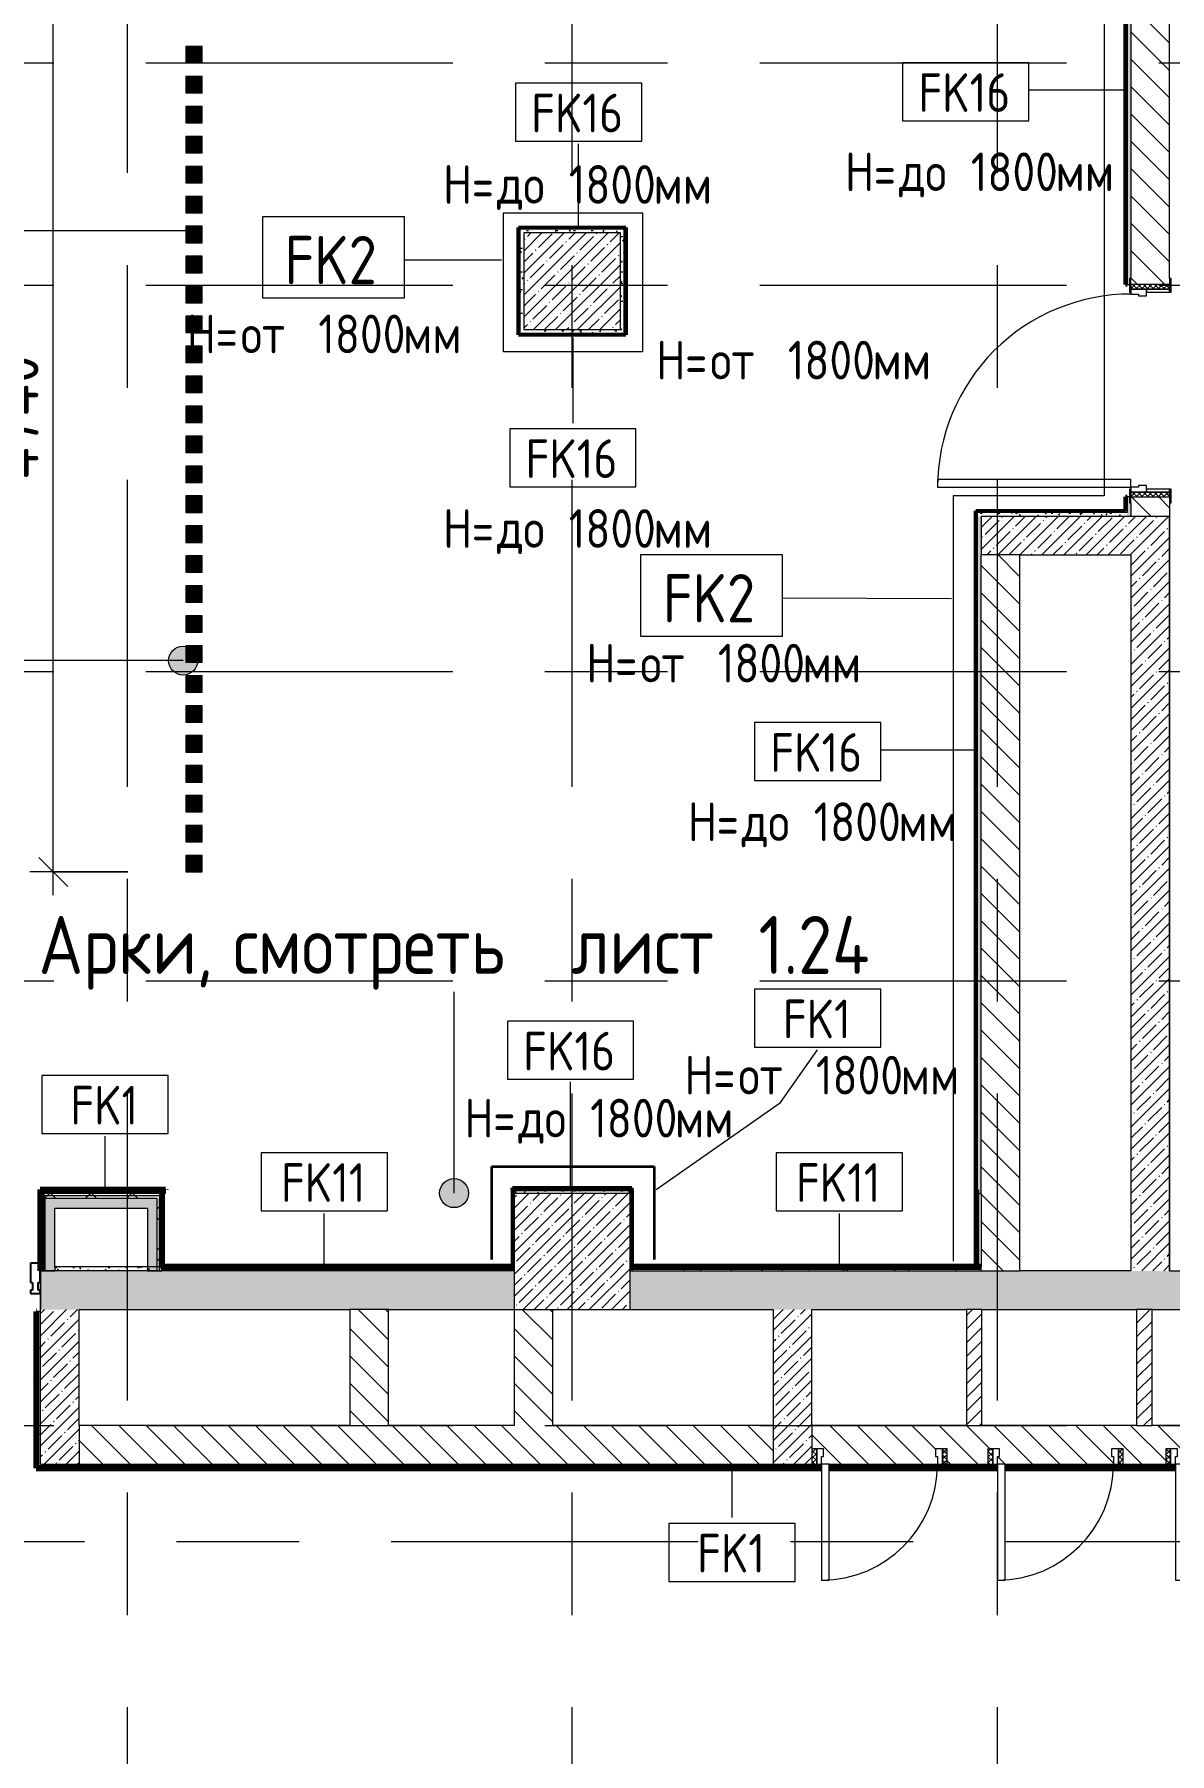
# Model space of a CAD drawing. Header units: millimetres. Extents: x 35144 to 233944, y -8553 to 29000.
# Drawn here: x 51679 to 57550, y 9402 to 18297 of the extents above; entities that cross this region are included whole.
import ezdxf

# ---------------------------------------------------------------- set-up
doc = ezdxf.new("R2010")
doc.units = ezdxf.units.MM
doc.linetypes.add('Осевая', pattern=[3175, 635, -476.25, 1587.5, -476.25])
for name, color, linetype, lineweight in [('A-ANNO-DIMS', 7, 'Continuous', 9), ('A-ANNO-DIMS-100', 7, 'Continuous', 9), ('A-DETL-1', 7, 'Continuous', 35), ('A-DETL-2', 7, 'Continuous', 13), ('A-DOOR', 7, 'Continuous', 9), ('A-DOOR-1', 7, 'Continuous', 13), ('A-DOOR-FRAM', 7, 'Continuous', 13), ('A-DOOR-FRAM-1', 7, 'Continuous', 9), ('A-GLAZ-CWMG', 7, 'Continuous', 9), ('A-GLAZ-CWMG-1', 7, 'Continuous', 25), ('A-WALL', 7, 'Continuous', 9), ('A-WALL-IDEN', 7, 'Continuous', 9), ('G-ANNO-TEXT', 7, 'Continuous', 9), ('I-WALL', 7, 'Continuous', 9), ('S-COLS', 7, 'Continuous', 9), ('Оси-2', 7, 'Осевая', 9)]:
    doc.layers.add(name, color=color, linetype=linetype, lineweight=lineweight)
for name, color, linetype, lineweight, true_color in [('A-WALL-3', 7, 'Continuous', 9, 0xff80c0), ('A-WALL-9', 7, 'Continuous', 9, 0xfcbc52), ('G-ANNO-TEXT-1', 7, 'Continuous', 9, 0x3c3c3c), ('I-WALL-17', 1, 'Continuous', 53, 0xff0000), ('I-WALL-22', 7, 'Continuous', 80, 0xfcbc52), ('I-WALL-23', 7, 'Continuous', 50, 0xfcbc52), ('I-WALL-3', 1, 'Continuous', 9, 0xff0000), ('I-WALL-6', 7, 'Continuous', 9, 0xc0c0c0), ('I-WALL-8', 7, 'Continuous', 80, 0xff80c0)]:
    doc.layers.add(name, color=color, linetype=linetype, lineweight=lineweight, true_color=true_color)
doc.styles.add('GOST Common', font='GOST_Common.ttf', dxfattribs={"width": 0.9, "height": 200})
doc.styles.add('GOST Common_1', font='GOST_Common.ttf', dxfattribs={"width": 0.9, "height": 250})
doc.styles.add('GOST Common_2', font='GOST_Common.ttf', dxfattribs={"width": 0.9, "height": 300})
doc.styles.add('ISOCPEUR', font='isocpeur.ttf', dxfattribs={"width": 0.9, "height": 250})
doc.dimstyles.new('ISO-2_5_0_9К_БОЛЬШОЙ', dxfattribs={"dimscale": 304.8, "dimtxt": 248.995294, "dimasz": 0.492126, "dimexe": 0.393701, "dimexo": 0.984252, "dimgap": 0, "dimtad": 1, "dimdec": 0, "dimrnd": 10, "dimzin": 0, "dimdsep": 46, "dimtxsty": 'ISOCPEUR', "dimblk1": 'OBLIQUE', "dimblk2": 'OBLIQUE', "dimsah": 1, "dimcen": 0.09, "dimdle": 0.393701, "dimazin": 0, "dimtfac": 1, "dimtdec": 4, "dimtix": 1, "dimtmove": 0, "dimatfit": 3, "dimfxl": 1, "dimtvp": 1, "dimtolj": 1, "dimtzin": 0, "dimarcsym": 2})
pattern_1 = [(45, (0, 0), (-57.02463, 57.02463), []), (45, (57.025, 0), (-57.02463, 57.02463), [100.806, -20.161, 3.353, -16.808])]
pattern_2 = [(135, (0, 0), (-70.71068, -70.71068), [])]
pattern_3 = [(45, (0, 0), (-35.35534, 35.35534), [])]
pattern_4 = [(0, (0, 0), (121.92, 30.48), [10.058, -81.382, 10.058, -81.382, -487.68]), (0, (0, 0), (121.92, 30.48), [-182.88, 10.058, -172.822, 10.058, -81.382, -213.36]), (0, (0, 0), (121.92, 30.48), [-457.2, 10.058, -50.902, 10.058, -142.342]), (120, (45.72, 15.24), (-87.356454, 90.345817), [10.058, -81.382, 10.058, -81.382, -487.68]), (120, (45.72, 15.24), (-87.356454, 90.345817), [-182.88, 10.058, -172.822, 10.058, -81.382, -213.36]), (120, (45.72, 15.24), (-87.356454, 90.345817), [-457.2, 10.058, -50.902, 10.058, -142.342]), (240, (60.96, 76.2), (-34.563546, -120.825817), [10.058, -81.382, 10.058, -81.382, -487.68]), (240, (60.96, 76.2), (-34.563546, -120.825817), [-182.88, 10.058, -172.822, 10.058, -81.382, -213.36]), (240, (60.96, 76.2), (-34.563546, -120.825817), [-457.2, 10.058, -50.902, 10.058, -142.342])]
pattern_5 = [(45, (0, 0), (-106.066, 106.066), []), (135, (0, 0), (-106.066, -106.066), [])]

# ---------------------------------------------------------------- blocks, each defined once
blk = doc.blocks.new('BSC_Колонна _Прямоугольная - 600х600-23205375-План отделки стен 1 этажа в осях 17-23')
at = {"layer": 'S-COLS'}
h = blk.add_hatch(dxfattribs=at)
h.set_pattern_fill('FP_29', color=256, style=0, pattern_type=2)
h.set_pattern_definition([(45, (-54460, -12000), (-57.02463, 57.02463), []), (45, (-54402.975, -12000), (-57.02463, 57.02463), [100.806, -20.161, 3.353, -16.808])])
h.paths.add_polyline_path([(-300, -300), (300, -300), (300, 300), (-300, 300)])
for p, q in [((300, 300), (-300, 300)), ((-300, 300), (-300, -300)), ((300, -300), (300, 300)), ((-300, -300), (300, -300))]:
    blk.add_line(p, q, dxfattribs=at)
blk = doc.blocks.new('110_Дверь_СКБ_1Ст_Внутренняя1 - Д-12 1100x2100h_дверь в горячий цех-32113407-План отделки стен 1 этажа в осях 17-23')
at = {"layer": 'A-DOOR'}
h = blk.add_hatch(dxfattribs=at)
h.set_pattern_fill('FP_44', color=256, style=0, pattern_type=2)
h.set_pattern_definition([(135, (1751.41, 164.685), (-14.14214, -14.14214), []), (225, (1751.41, 164.685), (14.14214, -14.14214), [])])
h.paths.add_polyline_path([(537.5, -100), (562.5, -100), (562.5, 100), (537.5, 100)])
at = {"layer": 'A-DOOR-FRAM-1'}
h = blk.add_hatch(dxfattribs=at)
h.set_pattern_fill('FP_45', color=256, style=0, pattern_type=2)
h.set_pattern_definition([(45, (-371.384, 164.685), (-14.1421, 14.1421), []), (135, (-371.384, 164.685), (-14.1421, -14.1421), [])])
h.paths.add_polyline_path([(-537.5, -100), (-512.5, -100), (-512.5, 100), (-537.5, 100)])
at = {"layer": 'A-DOOR'}
blk.add_arc((-487.5, 100), 1000, 360, 90, dxfattribs=at)
at = {"layer": 'A-DOOR-1'}
for p, q in [((-487.5, 1100), (-487.5, 100)), ((-447.5, 1100), (-487.5, 1100)), ((-447.5, 100), (-447.5, 1100)), ((-487.5, 100), (-447.5, 100))]:
    blk.add_line(p, q, dxfattribs=at)
at = {"layer": 'A-DOOR-FRAM'}
for p, q in [((-497.5, 108), (-567.5, 108)), ((-567.5, 108), (-567.5, 100)), ((-567.5, 100), (-497.5, 100)), ((-512.5, 100), (-537.5, 100)), ((-537.5, 100), (-537.5, -100)), ((-487.5, 100), (-512.5, 100)), ((-512.5, 100), (-512.5, 20)), ((-512.5, -100), (-512.5, 100)), ((-497.5, 100), (-512.5, 100)), ((-512.5, 100), (-512.5, 99)), ((-512.5, 99), (-497.5, 99)), ((-497.5, 100), (-497.5, 108)), ((-497.5, 99), (-497.5, 100)), ((-487.5, 60), (-487.5, 100)), ((512.5, 100), (512.5, 60)), ((537.5, 100), (512.5, 100)), ((592.5, 108), (522.5, 108)), ((522.5, 108), (522.5, 100)), ((537.5, 100), (522.5, 100)), ((522.5, 100), (522.5, 99)), ((522.5, 100), (592.5, 100)), ((522.5, 99), (537.5, 99)), ((537.5, 20), (537.5, 100)), ((562.5, 100), (537.5, 100)), ((537.5, 100), (537.5, -100)), ((537.5, 99), (537.5, 100)), ((562.5, -100), (562.5, 100)), ((592.5, 100), (592.5, 108)), ((-512.5, 20), (-477.5, 20)), ((-497.5, 20), (-512.5, 20)), ((-512.5, 20), (-512.5, -100)), ((-497.5, -100), (-497.5, 20)), ((-477.5, 60), (-487.5, 60)), ((-477.5, 20), (-477.5, 60)), ((512.5, 60), (502.5, 60)), ((502.5, 60), (502.5, 20)), ((502.5, 20), (537.5, 20)), ((537.5, 20), (522.5, 20)), ((522.5, 20), (522.5, -100)), ((537.5, -100), (537.5, 20)), ((-497.5, -100), (-567.5, -100)), ((-567.5, -100), (-567.5, -108)), ((-567.5, -108), (-497.5, -108)), ((-537.5, -100), (-512.5, -100)), ((-512.5, -100), (-497.5, -100)), ((-497.5, -108), (-497.5, -100)), ((522.5, -100), (537.5, -100)), ((592.5, -100), (522.5, -100)), ((522.5, -100), (522.5, -108)), ((522.5, -108), (592.5, -108)), ((537.5, -100), (562.5, -100)), ((592.5, -108), (592.5, -100))]:
    blk.add_line(p, q, dxfattribs=at)
blk = doc.blocks.new('BSC_Колонна _Прямоугольная - 500х500-V34-План отделки стен 1 этажа в осях 17-23')
at = {"layer": 'S-COLS'}
h = blk.add_hatch(dxfattribs=at)
h.set_pattern_fill('FP_57', color=256, style=0, pattern_type=2)
h.set_pattern_definition([(45, (-54460, -17020), (-57.02463, 57.02463), []), (45, (-54402.975, -17020), (-57.02463, 57.02463), [100.806, -20.161, 3.353, -16.808])])
h.paths.add_polyline_path([(-250, -250), (250, -250), (250, 250), (-250, 250)])
for p, q in [((250, 250), (-250, 250)), ((-250, 250), (-250, -250)), ((250, -250), (250, 250)), ((-250, -250), (250, -250))]:
    blk.add_line(p, q, dxfattribs=at)
blk = doc.blocks.new('110_Дверь_СКБ_1Ст - д-18 700x2100h_Технический шкаф ЭОМ и СС-23257539-План отделки стен 1 этажа в осях 17-23')
at = {"layer": 'A-DOOR'}
h = blk.add_hatch(dxfattribs=at)
h.set_pattern_fill('FP_63', color=256, style=0, pattern_type=2)
h.set_pattern_definition([(135, (1951.41, 164.685), (-14.14214, -14.14214), []), (225, (1951.41, 164.685), (14.14214, -14.14214), [])])
h.paths.add_polyline_path([(362.5, 100), (337.5, 100), (337.5, 20), (362.5, 20)])
at = {"layer": 'A-DOOR-FRAM-1'}
h = blk.add_hatch(dxfattribs=at)
h.set_pattern_fill('FP_64', color=256, style=0, pattern_type=2)
h.set_pattern_definition([(45, (-171.384, 164.685), (-14.1421, 14.1421), []), (135, (-171.384, 164.685), (-14.1421, -14.1421), [])])
h.paths.add_polyline_path([(-312.5, 100), (-337.5, 100), (-337.5, 20), (-312.5, 20)])
at = {"layer": 'A-DOOR'}
blk.add_arc((312.5, 100), 600, 90, 180, dxfattribs=at)
at = {"layer": 'A-DOOR-1'}
for p, q in [((312.5, 700), (272.5, 700)), ((272.5, 700), (272.5, 100)), ((312.5, 100), (312.5, 700)), ((272.5, 100), (312.5, 100))]:
    blk.add_line(p, q, dxfattribs=at)
at = {"layer": 'A-DOOR-FRAM'}
for p, q in [((-312.5, 100), (-337.5, 100)), ((-337.5, 100), (-337.5, 20)), ((-287.5, 100), (-312.5, 100)), ((-312.5, 100), (-312.5, 20)), ((-312.5, 20), (-312.5, 100)), ((-287.5, 60), (-287.5, 100)), ((312.5, 100), (312.5, 60)), ((337.5, 100), (312.5, 100)), ((337.5, 20), (337.5, 100)), ((362.5, 100), (337.5, 100)), ((337.5, 100), (337.5, 20)), ((362.5, 20), (362.5, 100)), ((-337.5, 20), (-312.5, 20)), ((-312.5, 20), (-277.5, 20)), ((-277.5, 60), (-287.5, 60)), ((-277.5, 20), (-277.5, 60)), ((312.5, 60), (302.5, 60)), ((302.5, 60), (302.5, 20)), ((302.5, 20), (337.5, 20)), ((337.5, 20), (362.5, 20))]:
    blk.add_line(p, q, dxfattribs=at)
blk = doc.blocks.new('Прямоугольный импост - Импост структурный с накладкой - 160мм Темный-30755843-План отделки стен 1 этажа в осях 17-23')
at = {"layer": 'A-GLAZ-CWMG-1'}
for p, q in [((0, 140), (-50, 140)), ((-50, 140), (-50, 40)), ((0, 40), (0, 140)), ((-50, 40), (-40, 40)), ((-40, 0), (-50, 0)), ((-50, 0), (-50, -17)), ((-40, 40), (-40, 0)), ((-10, 0), (-10, 40)), ((-10, 40), (0, 40)), ((0, 0), (-10, 0)), ((0, -17), (0, 0)), ((-50, -17), (0, -17))]:
    blk.add_line(p, q, dxfattribs=at)
blk = doc.blocks.new('М_стена_0001 - Типоразмер_без рамки-25382661-План отделки стен 1 этажа в осях 17-23')
at = {"layer": 'A-WALL-IDEN'}
for p, q in [((3.258, 1.523), (-3.273, 1.523)), ((-3.273, 1.523), (-3.273, -1.477)), ((3.258, -1.477), (3.258, 1.523)), ((-3.273, -1.477), (3.258, -1.477))]:
    blk.add_line(p, q, dxfattribs=at)
blk = doc.blocks.new('DIMBLOCK39-План отделки стен 1 этажа в осях 17-23')
at = {"layer": 'A-ANNO-DIMS-100', "lineweight": 20}
for p, q in [((51776.2, 18699), (51701.2, 18774)), ((51776.2, 18699), (51851.2, 18624)), ((51776.2, 13964), (51701.2, 14039)), ((51776.2, 13964), (51851.2, 13889))]:
    blk.add_line(p, q, dxfattribs=at)
at = {"layer": 'A-ANNO-DIMS-100'}
for p, q in [((52162.1, 18699), (51656.2, 18699)), ((51776.2, 13844), (51776.2, 18699)), ((51776.2, 18699), (52162.1, 18699)), ((52162.1, 13964), (51656.2, 13964)), ((51776.2, 13964), (52162.1, 13964))]:
    blk.add_line(p, q, dxfattribs=at)
at = {"layer": 'A-ANNO-DIMS-100', "color": 0, "insert": (51449.6, 15991.5), "char_height": 250, "width": 815.938, "attachment_point": 1, "rotation": 90, "line_spacing_factor": 1.149209, "style": 'ISOCPEUR'}
blk.add_mtext('4740', dxfattribs=at)
blk = doc.blocks.new('_Oblique')
at = {"color": 0, "linetype": 'ByBlock', "lineweight": -2}
blk.add_line((-0.5, -0.5), (0.5, 0.5), dxfattribs=at)

msp = doc.modelspace()

# ---------------------------------------------------------------- hatches: boundary and pattern name
at = {"layer": 'G-ANNO-TEXT'}
h = msp.add_hatch(color=256, dxfattribs=at)
edge = h.paths.add_edge_path()
edge.add_arc((52448.2, 15057.1), 75, 0, 360)
h = msp.add_hatch(color=256, dxfattribs=at)
edge = h.paths.add_edge_path()
edge.add_arc((53849.4, 12302.1), 75, 0, 360)
at = {"layer": 'I-WALL'}
h = msp.add_hatch(dxfattribs=at)
h.set_pattern_fill('FP_80', color=256, style=0, pattern_type=2)
h.set_pattern_definition(pattern_4)
h.paths.add_polyline_path([(57350, 15803.8), (57350, 15873.8), (57342, 15873.8), (57342, 15903.8), (57330, 15903.8), (57330, 15803.8)])
h.paths.add_polyline_path([(57330, 17003.8), (57342, 17003.8), (57342, 17033.8), (57350, 17033.8), (57350, 18800), (57330, 18800), (57330, 18322.3)])
h = msp.add_hatch(dxfattribs=at)
h.set_pattern_fill('FP_21', color=256, style=0, pattern_type=2)
h.set_pattern_definition(pattern_2)
h.paths.add_polyline_path([(57350, 15803.8), (57550, 15803.8), (57550, 15903.8), (57350, 15903.8), (57350, 15873.8)])
h.paths.add_polyline_path([(57350, 17003.8), (57550, 17003.8), (57550, 18800), (57350, 18800), (57350, 17033.8)])
for points in [[(52462.1, 18149), (52547.1, 18149), (52547.1, 18234), (52462.1, 18234)], [(52462.1, 17994), (52547.1, 17994), (52547.1, 18079), (52462.1, 18079)], [(52462.1, 17839), (52547.1, 17839), (52547.1, 17924), (52462.1, 17924)], [(52462.1, 17684), (52547.1, 17684), (52547.1, 17769), (52462.1, 17769)], [(52462.1, 17529), (52547.1, 17529), (52547.1, 17614), (52462.1, 17614)], [(52462.1, 17374), (52547.1, 17374), (52547.1, 17459), (52462.1, 17459)], [(52462.1, 17219), (52547.1, 17219), (52547.1, 17304), (52462.1, 17304)], [(52462.1, 17064), (52547.1, 17064), (52547.1, 17149), (52462.1, 17149)], [(52462.1, 16909), (52547.1, 16909), (52547.1, 16994), (52462.1, 16994)], [(52462.1, 16754), (52547.1, 16754), (52547.1, 16839), (52462.1, 16839)], [(52462.1, 16599), (52547.1, 16599), (52547.1, 16684), (52462.1, 16684)], [(52462.1, 16444), (52547.1, 16444), (52547.1, 16529), (52462.1, 16529)], [(52462.1, 16289), (52547.1, 16289), (52547.1, 16374), (52462.1, 16374)], [(52462.1, 16134), (52547.1, 16134), (52547.1, 16219), (52462.1, 16219)], [(52462.1, 15979), (52547.1, 15979), (52547.1, 16064), (52462.1, 16064)], [(52462.1, 15824), (52547.1, 15824), (52547.1, 15909), (52462.1, 15909)], [(52462.1, 15669), (52547.1, 15669), (52547.1, 15754), (52462.1, 15754)], [(52462.1, 15514), (52547.1, 15514), (52547.1, 15599), (52462.1, 15599)], [(52462.1, 15359), (52547.1, 15359), (52547.1, 15444), (52462.1, 15444)], [(52462.1, 15204), (52547.1, 15204), (52547.1, 15289), (52462.1, 15289)], [(52462.1, 15049), (52547.1, 15049), (52547.1, 15134), (52462.1, 15134)], [(52462.1, 14894), (52547.1, 14894), (52547.1, 14979), (52462.1, 14979)], [(52462.1, 14739), (52547.1, 14739), (52547.1, 14824), (52462.1, 14824)], [(52462.1, 14584), (52547.1, 14584), (52547.1, 14669), (52462.1, 14669)], [(52462.1, 14429), (52547.1, 14429), (52547.1, 14514), (52462.1, 14514)], [(52462.1, 14274), (52547.1, 14274), (52547.1, 14359), (52462.1, 14359)], [(52462.1, 14119), (52547.1, 14119), (52547.1, 14204), (52462.1, 14204)], [(52462.1, 13964), (52547.1, 13964), (52547.1, 14049), (52462.1, 14049)], [(51735, 11900), (51785, 11900), (51785, 12275), (51735, 12275), (51735, 12105.8)], [(52313.9, 12225), (52313.9, 12275), (51785, 12275), (51785, 12225), (52263.9, 12225)], [(52263.9, 11900), (52313.9, 11900), (52313.9, 12225), (52263.9, 12225), (52263.9, 12105.8)]]:
    msp.add_hatch(color=256, dxfattribs=at).paths.add_polyline_path(points)
h = msp.add_hatch(dxfattribs=at)
h.set_pattern_fill('FP_80', color=256, style=0, pattern_type=2)
h.set_pattern_definition(pattern_4)
h.paths.add_polyline_path([(54210, 17270), (54710, 17270), (54710, 17290), (54190, 17290), (54190, 17270)])
h = msp.add_hatch(dxfattribs=at)
h.set_pattern_fill('FP_80', color=256, style=0, pattern_type=2)
h.set_pattern_definition(pattern_4)
h.paths.add_polyline_path([(54210, 16750), (54210, 17270), (54190, 17270), (54190, 16750)])
h = msp.add_hatch(dxfattribs=at)
h.set_pattern_fill('FP_80', color=256, style=0, pattern_type=2)
h.set_pattern_definition(pattern_4)
h.paths.add_polyline_path([(54710, 16770), (54730, 16770), (54730, 17290), (54710, 17290), (54710, 17270)])
h = msp.add_hatch(dxfattribs=at)
h.set_pattern_fill('FP_80', color=256, style=0, pattern_type=2)
h.set_pattern_definition(pattern_4)
h.paths.add_polyline_path([(54730, 16750), (54730, 16770), (54210, 16770), (54210, 16750), (54710, 16750)])
h = msp.add_hatch(dxfattribs=at)
h.set_pattern_fill('FP_80', color=256, style=0, pattern_type=2)
h.set_pattern_definition(pattern_4)
h.paths.add_polyline_path([(56575.3, 15803.8), (57330, 15803.8), (57330, 15823.8), (56555.3, 15823.8), (56555.3, 15803.8)])
h = msp.add_hatch(dxfattribs=at)
h.set_pattern_fill('FP_80', color=256, style=0, pattern_type=2)
h.set_pattern_definition(pattern_4)
h.paths.add_polyline_path([(56560.3, 12320), (56575.3, 12320), (56575.3, 15803.8), (56555.3, 15803.8), (56555.3, 12320)])
h = msp.add_hatch(dxfattribs=at)
h.set_pattern_fill('FP_1', color=256, style=0, pattern_type=2)
h.set_pattern_definition(pattern_1)
h.paths.add_polyline_path([(56775.3, 15603.8), (57350, 15603.8), (57350, 15803.8), (56575.3, 15803.8), (56575.3, 15603.8)])
h = msp.add_hatch(dxfattribs=at)
h.set_pattern_fill('FP_1', color=256, style=0, pattern_type=2)
h.set_pattern_definition(pattern_1)
h.paths.add_polyline_path([(57350, 11900), (57550, 11900), (57550, 15803.8), (57350, 15803.8), (57350, 13801.2)])
h = msp.add_hatch(dxfattribs=at)
h.set_pattern_fill('FP_21', color=256, style=0, pattern_type=2)
h.set_pattern_definition(pattern_2)
h.paths.add_polyline_path([(56775.3, 11900), (56775.3, 15603.8), (56575.3, 15603.8), (56575.3, 11900)])
h = msp.add_hatch(dxfattribs=at)
h.set_pattern_fill('FP_80', color=256, style=0, pattern_type=2)
h.set_pattern_definition(pattern_4)
h.paths.add_polyline_path([(51710, 11900), (51730, 11900), (51730, 12320), (51710, 12320), (51710, 12105.8)])
h = msp.add_hatch(dxfattribs=at)
h.set_pattern_fill('FP_81', color=256, style=0, pattern_type=2)
h.set_pattern_definition(pattern_5)
h.paths.add_polyline_path([(51710, 11900), (51722.5, 11900), (51722.5, 12300), (51710, 12300), (51710, 12105.8)])
h = msp.add_hatch(dxfattribs=at)
h.set_pattern_fill('FP_81', color=256, style=0, pattern_type=2)
h.set_pattern_definition(pattern_5)
h.paths.add_polyline_path([(51722.5, 12287.5), (52338.9, 12287.5), (52338.9, 12300), (51722.5, 12300)])
h = msp.add_hatch(dxfattribs=at)
h.set_pattern_fill('FP_81', color=256, style=0, pattern_type=2)
h.set_pattern_definition(pattern_5)
h.paths.add_polyline_path([(51722.5, 11900), (51735, 11900), (51735, 12287.5), (51722.5, 12287.5), (51722.5, 12105.8)])
h = msp.add_hatch(dxfattribs=at)
h.set_pattern_fill('FP_80', color=256, style=0, pattern_type=2)
h.set_pattern_definition(pattern_4)
h.paths.add_polyline_path([(56560.3, 12300), (56575.3, 12300), (56575.3, 12320), (56560.3, 12320)])
h.paths.add_polyline_path([(52338.9, 12300), (52357.7, 12300), (52357.7, 12320), (51730, 12320), (51730, 12300)])
h = msp.add_hatch(dxfattribs=at)
h.set_pattern_fill('FP_81', color=256, style=0, pattern_type=2)
h.set_pattern_definition(pattern_5)
h.paths.add_polyline_path([(52326.4, 12275), (52338.9, 12275), (52338.9, 12287.5), (51735, 12287.5), (51735, 12275), (52313.9, 12275)])
h = msp.add_hatch(dxfattribs=at)
h.set_pattern_fill('FP_81', color=256, style=0, pattern_type=2)
h.set_pattern_definition(pattern_5)
h.paths.add_polyline_path([(52326.4, 11900), (52326.4, 12275), (52313.9, 12275), (52313.9, 11900)])
h = msp.add_hatch(dxfattribs=at)
h.set_pattern_fill('FP_81', color=256, style=0, pattern_type=2)
h.set_pattern_definition(pattern_5)
h.paths.add_polyline_path([(52326.4, 11900), (52338.9, 11900), (52338.9, 12275), (52326.4, 12275), (52326.4, 12105.8)])
h = msp.add_hatch(dxfattribs=at)
h.set_pattern_fill('FP_80', color=256, style=0, pattern_type=2)
h.set_pattern_definition(pattern_4)
h.paths.add_polyline_path([(54757.8, 12300), (54757.8, 12320), (54160, 12320), (54160, 12300)])
h = msp.add_hatch(dxfattribs=at)
h.set_pattern_fill('FP_80', color=256, style=0, pattern_type=2)
h.set_pattern_definition(pattern_4)
h.paths.add_polyline_path([(53119.3, 11900), (54150, 11900), (54150, 11920), (51785, 11920), (51785, 11900), (52377.2, 11900)])
h = msp.add_hatch(dxfattribs=at)
h.set_pattern_fill('FP_80', color=256, style=0, pattern_type=2)
h.set_pattern_definition(pattern_4)
h.paths.add_polyline_path([(56088, 11900), (56575.3, 11900), (56575.3, 11920), (54770, 11920), (54770, 11900)])
h = msp.add_hatch(dxfattribs=at)
h.set_pattern_fill('FP_1', color=256, style=0, pattern_type=2)
h.set_pattern_definition(pattern_1)
h.paths.add_polyline_path([(55700, 11700), (60160, 11700), (60160, 11900), (54760, 11900), (54760, 11700), (55500, 11700)])
h.paths.add_polyline_path([(51710, 11700), (54160, 11700), (54160, 11900), (51710, 11900)])
h = msp.add_hatch(dxfattribs=at)
h.set_pattern_fill('FP_80', color=256, style=0, pattern_type=2)
h.set_pattern_definition(pattern_4)
h.paths.add_polyline_path([(51710, 10880), (51710, 11690), (51690, 11690), (51690, 10880)])
h = msp.add_hatch(dxfattribs=at)
h.set_pattern_fill('FP_1', color=256, style=0, pattern_type=2)
h.set_pattern_definition(pattern_1)
h.paths.add_polyline_path([(51910, 10900), (51910, 11700), (51710, 11700), (51710, 10900)])
h = msp.add_hatch(dxfattribs=at)
h.set_pattern_fill('FP_21', color=256, style=0, pattern_type=2)
h.set_pattern_definition(pattern_2)
h.paths.add_polyline_path([(53510, 11100), (53510, 11700), (53310, 11700), (53310, 11100)])
h = msp.add_hatch(dxfattribs=at)
h.set_pattern_fill('FP_21', color=256, style=0, pattern_type=2)
h.set_pattern_definition(pattern_2)
h.paths.add_polyline_path([(54160, 11100), (54360, 11100), (54360, 11700), (54160, 11700)])
h = msp.add_hatch(dxfattribs=at)
h.set_pattern_fill('FP_1', color=256, style=0, pattern_type=2)
h.set_pattern_definition(pattern_1)
h.paths.add_polyline_path([(55700, 10900), (55700, 11700), (55500, 11700), (55500, 10900)])
h = msp.add_hatch(dxfattribs=at)
h.set_pattern_fill('FP_49', color=256, style=0, pattern_type=2)
h.set_pattern_definition(pattern_3)
h.paths.add_polyline_path([(56499.2, 11100), (56579.2, 11100), (56579.2, 11700), (56499.2, 11700), (56499.2, 11540.7)])
h = msp.add_hatch(dxfattribs=at)
h.set_pattern_fill('FP_49', color=256, style=0, pattern_type=2)
h.set_pattern_definition(pattern_3)
h.paths.add_polyline_path([(57379.2, 11100), (57459.2, 11100), (57459.2, 11700), (57379.2, 11700), (57379.2, 11540.7)])
h = msp.add_hatch(dxfattribs=at)
h.set_pattern_fill('FP_21', color=256, style=0, pattern_type=2)
h.set_pattern_definition(pattern_2)
h.paths.add_polyline_path([(57250, 10900), (57260, 10900), (57260, 10940), (57250, 10940), (57250, 10980), (57310, 10980), (57310, 10900), (57530, 10900), (57530, 10980), (57590, 10980), (57590, 10940), (57580, 10940), (57580, 10900), (58180, 10900), (58180, 10940), (58170, 10940), (58170, 10980), (58230, 10980), (58230, 10900), (58440, 10900), (58440, 10980), (58500, 10980), (58500, 10940), (58490, 10940), (58490, 10900), (59090, 10900), (59090, 10940), (59080, 10940), (59080, 10980), (59140, 10980), (59140, 11100), (55700, 11100), (55700, 10980), (55760, 10980), (55760, 10940), (55750, 10940), (55750, 10900), (56350, 10900), (56350, 10940), (56340, 10940), (56340, 10980), (56400, 10979.6), (56400, 10900), (56610, 10900), (56610, 10980), (56670, 10980), (56670, 10940), (56660, 10940), (56660, 10900), (56700, 10900)])
h.paths.add_polyline_path([(51910, 10900), (55500, 10900), (55500, 11100), (51910, 11100)])
h = msp.add_hatch(dxfattribs=at)
h.set_pattern_fill('FP_80', color=256, style=0, pattern_type=2)
h.set_pattern_definition(pattern_4)
h.paths.add_polyline_path([(56400, 10880), (56610, 10880), (56610, 10900), (56400, 10900)])
h.paths.add_polyline_path([(61380, 10880), (61380, 10900), (59140, 10900), (59140, 10880)])
h.paths.add_polyline_path([(55700, 10880), (55700, 10900), (51710, 10900), (51710, 10880), (53119.3, 10880)])
h.paths.add_polyline_path([(58230, 10880), (58440, 10880), (58440, 10900), (58230, 10900)])
h.paths.add_polyline_path([(57530, 10880), (57530, 10900), (57310, 10900), (57310, 10880)])
at = {"layer": 'I-WALL-3'}
h = msp.add_hatch(color=256, dxfattribs=at)
h.paths.add_polyline_path([(57330, 15823.8), (57330, 15903.8), (57322, 15903.8), (57322, 15823.8)])
h.paths.add_polyline_path([(57330, 17003.8), (57330, 18820), (57322, 18820), (57322, 17003.8)])
for points in [[(54710, 17290), (54738, 17290), (54738, 17298), (54182, 17298), (54182, 17290), (54210, 17290)], [(54190, 16750), (54189.2, 17290), (54182, 17290), (54182, 16750)], [(54738, 16742), (54738, 17290), (54730, 17290), (54730, 16742)], [(54182, 16742), (54730, 16742), (54730, 16750), (54182, 16750)], [(56547.3, 15823.8), (57322, 15823.8), (57322, 15831.8), (56547.3, 15831.8)], [(56547.3, 11921), (56555.3, 11921), (56555.3, 15823.8), (56547.3, 15823.8), (56547.3, 12320)], [(54152, 12321), (54768, 12321), (54768, 12329), (54152, 12329)], [(54160, 12107), (54160, 12320.5), (54152, 12320.5), (54152, 12107)], [(54768, 12107), (54768, 12320.5), (54760, 12320.5), (54760, 12107)], [(54152, 11921), (54160, 11921), (54160, 12107), (54152, 12107)], [(54768, 11921), (54768, 12107), (54760, 12107), (54760, 11921)]]:
    msp.add_hatch(color=256, dxfattribs=at).paths.add_polyline_path(points)

# ---------------------------------------------------------------- linework, layer by layer
at = {"layer": 'A-DETL-1'}
for p, q in [((54044.1, 11959.6), (54044.1, 12439.6)), ((54044.1, 12439.6), (54884.1, 12439.6)), ((54884.1, 12439.6), (54884.1, 11959.6))]:
    msp.add_line(p, q, dxfattribs=at)
at = {"layer": 'A-DETL-2'}
for p, q in [((57211, 18910), (57211, 15910)), ((54104.6, 17374), (54824.6, 17374)), ((54104.6, 16654), (54104.6, 17374)), ((54824.6, 17374), (54824.6, 16654)), ((54824.6, 16654), (54104.6, 16654)), ((57211, 15910), (56431, 15910)), ((56431, 15910), (56431, 11950))]:
    msp.add_line(p, q, dxfattribs=at)
at = {"layer": 'A-WALL'}
for p, q in [((56775.3, 15603.8), (56575.3, 15603.8)), ((56575.3, 12300), (56575.3, 15603.8)), ((51722.5, 11900), (51722.5, 12287.5)), ((52338.9, 12287.5), (51722.5, 12287.5)), ((51735, 11900), (51735, 12275)), ((52313.9, 12275), (51735, 12275)), ((52313.9, 11900), (52313.9, 12275)), ((52326.4, 11900), (52326.4, 12275)), ((51785, 11920), (51785, 11900)), ((56575.3, 11900), (56575.3, 11921)), ((51710, 11900), (51710, 11700)), ((51710, 11900), (51730, 11900)), ((56575.3, 11900), (56775.3, 11900)), ((53510, 11700), (53310, 11700)), ((56579.2, 11700), (56499.2, 11700)), ((57459.2, 11700), (57379.2, 11700)), ((51910, 11100), (51910, 10900)), ((55500, 11100), (55500, 10900)), ((55700, 11100), (55700, 10980)), ((56499.2, 11100), (56579.2, 11100)), ((57379.2, 11100), (57459.2, 11100))]:
    msp.add_line(p, q, dxfattribs=at)
at = {"layer": 'A-WALL-3'}
for p, q in [((51710, 12300), (51710, 12320)), ((52339.9, 12300), (52338.9, 12300)), ((51709, 11900), (51710, 11900))]:
    msp.add_line(p, q, dxfattribs=at)
at = {"layer": 'A-WALL-9'}
msp.add_line((52338.9, 11921), (52338.9, 11920), dxfattribs=at)
at = {"layer": 'A-WALL-IDEN'}
for p, q in [((57326, 18008.1), (56822.2, 18008.1)), ((54493.1, 17294), (54493.1, 17730.7)), ((52458.9, 17280.7), (51349, 17280.7)), ((54463.7, 16728.8), (54463.7, 16286.3)), ((56551.3, 14594.5), (56056.4, 14594.5)), ((55538.3, 12771.3), (55729.3, 13043.7)), ((54451.6, 12335.1), (54451.6, 12877.3)), ((54895, 12320.5), (55538.3, 12771.3)), ((52044.5, 12320.5), (52044.5, 12597.2)), ((53178.3, 11920.5), (53178.3, 12197.2)), ((55842, 11920.5), (55842, 12197.2)), ((55286.1, 10879.5), (55286.1, 10623.7))]:
    msp.add_line(p, q, dxfattribs=at)
at = {"layer": 'G-ANNO-TEXT'}
for p, q in [((54095.2, 17129.3), (53590.9, 17129.3)), ((56421.6, 15376.5), (55547.1, 15379.8)), ((52448.2, 15057.1), (50373.2, 15057.1)), ((53849.4, 12302.1), (53849.4, 13343.3))]:
    msp.add_line(p, q, dxfattribs=at)
at = {"layer": 'G-ANNO-TEXT', "flags": 128}
for points in [[(52859.6, 17354.9), (53590.9, 17354.9), (53590.9, 16931.9), (52859.6, 16931.9)], [(54815.8, 15605.4), (55547.1, 15605.4), (55547.1, 15182.4), (54815.8, 15182.4)]]:
    msp.add_lwpolyline(points, close=True, dxfattribs=at)
at = {"layer": 'G-ANNO-TEXT'}
for centre in [(52448.2, 15057.1), (53849.4, 12302.1)]:
    msp.add_circle(centre, 75, dxfattribs=at)
at = {"layer": 'I-WALL-17'}
for p, q in [((57322, 17003.8), (57322, 18828)), ((54182, 17298), (54738, 17298)), ((54182, 16742), (54182, 17298)), ((54738, 17298), (54738, 16742)), ((57322, 17003.8), (57330, 17003.8)), ((54738, 16742), (54182, 16742)), ((57322, 15831.8), (57322, 15903.8)), ((57330, 15903.8), (57322, 15903.8)), ((56547.3, 15831.8), (57322, 15831.8)), ((56547.3, 11921), (56547.3, 15831.8)), ((54152, 12329), (54768, 12329)), ((54152, 12321), (54152, 12329)), ((54768, 12321), (54152, 12321)), ((54152, 12320.5), (54152, 11921)), ((54160, 12320.5), (54152, 12320.5)), ((54160, 12320.5), (54160, 12300)), ((54760, 12320.5), (54760, 12300)), ((54760, 12320.5), (54768, 12320.5)), ((54768, 12321), (54768, 12329)), ((54768, 12320.5), (54768, 11921)), ((56555.3, 12320), (56555.3, 11921)), ((54160, 12107), (54152, 12107)), ((54760, 12107), (54768, 12107))]:
    msp.add_line(p, q, dxfattribs=at)
at = {"layer": 'I-WALL-22'}
for p, q in [((54160, 11921), (52338.9, 11921)), ((52339.9, 11920), (54160, 11920)), ((56575.3, 11921), (54760, 11921)), ((54760, 11920), (56575.3, 11920))]:
    msp.add_line(p, q, dxfattribs=at)
at = {"layer": 'I-WALL-23'}
msp.add_line((52338.9, 11920), (52339.9, 11920), dxfattribs=at)
at = {"layer": 'I-WALL-6'}
for p, q in [((57330, 18820), (57330, 17003.8)), ((57350, 18800), (57350, 17033.8)), ((57550, 17033.8), (57550, 18600)), ((52547.1, 18234), (52462.1, 18234)), ((52462.1, 18234), (52462.1, 18149)), ((52462.1, 18149), (52547.1, 18149)), ((52547.1, 18149), (52547.1, 18234)), ((52547.1, 18079), (52462.1, 18079)), ((52462.1, 18079), (52462.1, 17994)), ((52547.1, 17994), (52547.1, 18079)), ((52462.1, 17994), (52547.1, 17994)), ((52547.1, 17924), (52462.1, 17924)), ((52462.1, 17924), (52462.1, 17839)), ((52547.1, 17839), (52547.1, 17924)), ((52462.1, 17839), (52547.1, 17839)), ((52547.1, 17769), (52462.1, 17769)), ((52462.1, 17769), (52462.1, 17684)), ((52547.1, 17684), (52547.1, 17769)), ((52462.1, 17684), (52547.1, 17684)), ((52547.1, 17614), (52462.1, 17614)), ((52462.1, 17614), (52462.1, 17529)), ((52547.1, 17529), (52547.1, 17614)), ((52462.1, 17529), (52547.1, 17529)), ((52547.1, 17459), (52462.1, 17459)), ((52462.1, 17459), (52462.1, 17374)), ((52547.1, 17374), (52547.1, 17459)), ((52462.1, 17374), (52547.1, 17374)), ((52547.1, 17304), (52462.1, 17304)), ((52462.1, 17304), (52462.1, 17219)), ((52547.1, 17219), (52547.1, 17304)), ((54730, 17290), (54190, 17290)), ((54190, 17290), (54190, 16750)), ((54730, 16750), (54730, 17290)), ((52462.1, 17219), (52547.1, 17219)), ((52547.1, 17149), (52462.1, 17149)), ((52462.1, 17149), (52462.1, 17064)), ((52547.1, 17064), (52547.1, 17149)), ((52462.1, 17064), (52547.1, 17064)), ((52547.1, 16994), (52462.1, 16994)), ((52462.1, 16994), (52462.1, 16909)), ((52547.1, 16909), (52547.1, 16994)), ((57330, 17003.8), (57342, 17003.8)), ((52462.1, 16909), (52547.1, 16909)), ((52547.1, 16839), (52462.1, 16839)), ((52462.1, 16839), (52462.1, 16754)), ((52547.1, 16754), (52547.1, 16839)), ((52462.1, 16754), (52547.1, 16754)), ((54190, 16750), (54730, 16750)), ((52547.1, 16684), (52462.1, 16684)), ((52462.1, 16684), (52462.1, 16599)), ((52547.1, 16599), (52547.1, 16684)), ((52462.1, 16599), (52547.1, 16599)), ((52547.1, 16529), (52462.1, 16529)), ((52462.1, 16529), (52462.1, 16444)), ((52547.1, 16444), (52547.1, 16529)), ((52462.1, 16444), (52547.1, 16444)), ((52547.1, 16374), (52462.1, 16374)), ((52462.1, 16374), (52462.1, 16289)), ((52547.1, 16289), (52547.1, 16374)), ((52462.1, 16289), (52547.1, 16289)), ((52547.1, 16219), (52462.1, 16219)), ((52462.1, 16219), (52462.1, 16134)), ((52547.1, 16134), (52547.1, 16219)), ((52462.1, 16134), (52547.1, 16134)), ((52547.1, 16064), (52462.1, 16064)), ((52462.1, 16064), (52462.1, 15979)), ((52547.1, 15979), (52547.1, 16064)), ((52462.1, 15979), (52547.1, 15979)), ((52547.1, 15909), (52462.1, 15909)), ((52462.1, 15909), (52462.1, 15824)), ((52547.1, 15824), (52547.1, 15909)), ((57330, 15903.8), (57330, 15823.8)), ((57342, 15903.8), (57330, 15903.8)), ((57350, 15873.8), (57350, 15803.8)), ((57550, 15873.8), (57550, 11900)), ((52462.1, 15824), (52547.1, 15824)), ((52547.1, 15754), (52462.1, 15754)), ((52462.1, 15754), (52462.1, 15669)), ((52547.1, 15669), (52547.1, 15754)), ((57330, 15823.8), (56555.3, 15823.8)), ((56555.3, 15823.8), (56555.3, 12320)), ((56575.3, 15803.8), (56575.3, 15603.8)), ((56575.3, 15803.8), (57550, 15803.8)), ((57550, 11900), (57550, 15803.8)), ((52462.1, 15669), (52547.1, 15669)), ((52547.1, 15599), (52462.1, 15599)), ((52462.1, 15599), (52462.1, 15514)), ((52547.1, 15514), (52547.1, 15599)), ((56775.3, 15603.8), (57350, 15603.8)), ((56775.3, 11900), (56775.3, 15603.8)), ((57350, 15603.8), (57350, 11900)), ((52462.1, 15514), (52547.1, 15514)), ((52547.1, 15444), (52462.1, 15444)), ((52462.1, 15444), (52462.1, 15359)), ((52547.1, 15359), (52547.1, 15444)), ((52462.1, 15359), (52547.1, 15359)), ((52547.1, 15289), (52462.1, 15289)), ((52462.1, 15289), (52462.1, 15204)), ((52547.1, 15204), (52547.1, 15289)), ((52462.1, 15204), (52547.1, 15204)), ((52547.1, 15134), (52462.1, 15134)), ((52462.1, 15134), (52462.1, 15049)), ((52547.1, 15049), (52547.1, 15134)), ((52462.1, 15049), (52547.1, 15049)), ((52547.1, 14979), (52462.1, 14979)), ((52462.1, 14979), (52462.1, 14894)), ((52547.1, 14894), (52547.1, 14979)), ((52462.1, 14894), (52547.1, 14894)), ((52547.1, 14824), (52462.1, 14824)), ((52462.1, 14824), (52462.1, 14739)), ((52547.1, 14739), (52547.1, 14824)), ((52462.1, 14739), (52547.1, 14739)), ((52547.1, 14669), (52462.1, 14669)), ((52462.1, 14669), (52462.1, 14584)), ((52547.1, 14584), (52547.1, 14669)), ((52462.1, 14584), (52547.1, 14584)), ((52547.1, 14514), (52462.1, 14514)), ((52462.1, 14514), (52462.1, 14429)), ((52547.1, 14429), (52547.1, 14514)), ((52462.1, 14429), (52547.1, 14429)), ((52547.1, 14359), (52462.1, 14359)), ((52462.1, 14359), (52462.1, 14274)), ((52547.1, 14274), (52547.1, 14359)), ((52462.1, 14274), (52547.1, 14274)), ((52547.1, 14204), (52462.1, 14204)), ((52462.1, 14204), (52462.1, 14119)), ((52547.1, 14119), (52547.1, 14204)), ((52462.1, 14119), (52547.1, 14119)), ((52547.1, 14049), (52462.1, 14049)), ((52462.1, 14049), (52462.1, 13964)), ((52547.1, 13964), (52547.1, 14049)), ((52462.1, 13964), (52547.1, 13964)), ((51710, 12300), (51710, 11900)), ((52338.9, 12300), (51710, 12300)), ((51730, 11900), (51730, 12300)), ((52357.7, 12300), (52339.9, 12300)), ((52357.7, 12300), (52357.7, 12320)), ((54757.8, 12320), (54160, 12320)), ((54757.8, 12300), (54757.8, 12320)), ((56555.3, 12320), (56560.3, 12320)), ((56560.3, 12300), (56560.3, 12320)), ((56560.3, 12300), (56575.3, 12300)), ((56575.3, 12300), (56575.3, 11921)), ((51785, 11920), (51785, 12225)), ((51785, 12225), (52263.9, 12225)), ((52263.9, 12225), (52263.9, 11900)), ((52338.9, 11920), (51785, 11920)), ((52338.9, 11900), (52338.9, 11920)), ((54150, 11900), (54150, 11920)), ((54770, 11920), (54770, 11900)), ((51709, 11900), (51709, 11700)), ((51710, 11900), (51785, 11900)), ((54160, 11900), (51730, 11900)), ((52263.9, 11900), (52338.9, 11900)), ((54760, 11900), (56575.3, 11900)), ((57350, 11900), (56775.3, 11900)), ((57550, 11900), (60160, 11900)), ((51710, 11690), (51690, 11690)), ((51709, 11700), (51710, 11700)), ((51710, 10900), (51710, 11700)), ((51910, 11700), (53310, 11700)), ((51910, 11100), (51910, 11700)), ((53310, 11700), (53310, 11100)), ((53510, 11700), (54160, 11700)), ((53510, 11100), (53510, 11700)), ((54160, 11700), (54160, 11100)), ((54360, 11100), (54360, 11700)), ((54760, 11700), (55500, 11700)), ((55500, 11700), (55500, 11100)), ((55700, 11700), (56499.2, 11700)), ((55700, 11100), (55700, 11700)), ((56499.2, 11700), (56499.2, 11100)), ((56579.2, 11700), (57379.2, 11700)), ((56579.2, 11100), (56579.2, 11700)), ((57379.2, 11700), (57379.2, 11100)), ((57459.2, 11700), (58259.2, 11700)), ((57459.2, 11100), (57459.2, 11700)), ((53310, 11100), (51910, 11100)), ((54160, 11100), (53510, 11100)), ((55500, 11100), (54360, 11100)), ((56499.2, 11100), (55700, 11100)), ((57379.2, 11100), (56579.2, 11100)), ((58259.2, 11100), (57459.2, 11100)), ((51710, 10900), (55700, 10900)), ((55700, 10880), (55700, 10900)), ((55790, 10900), (56350, 10900)), ((56400, 10900), (56610, 10900)), ((56400, 10900), (56400, 10880)), ((56610, 10880), (56610, 10900)), ((56700, 10900), (57260, 10900)), ((57310, 10900), (57530, 10900)), ((57310, 10900), (57310, 10880)), ((57530, 10880), (57530, 10900))]:
    msp.add_line(p, q, dxfattribs=at)
at = {"layer": 'I-WALL-8'}
for p, q in [((51709, 12321), (52357.7, 12321)), ((51709, 12321), (51709, 11900)), ((52357.7, 12320), (51710, 12320)), ((52338.9, 12300), (52338.9, 11921)), ((52339.9, 11920), (52339.9, 12300)), ((52357.7, 12321), (52357.7, 12320)), ((51690, 11690), (51689, 11690)), ((51689, 11690), (51689, 10879)), ((51690, 10880), (51690, 11690)), ((51689, 10879), (55750, 10879)), ((55750, 10880), (51690, 10880)), ((56660, 10880), (55790, 10880)), ((55790, 10879), (56660, 10879)), ((57580, 10880), (56700, 10880)), ((56700, 10879), (57580, 10879))]:
    msp.add_line(p, q, dxfattribs=at)
at = {"layer": 'Оси-2'}
for p, q in [((52160, 593.7), (52160, 24898.1)), ((54460, 593.7), (54460, 24898.1)), ((56660, 593.7), (56660, 24898.1)), ((38443.7, 18150), (82200, 18150)), ((38443.7, 17000), (82200, 17000)), ((38443.7, 15000), (81600, 15000)), ((38443.7, 13400), (81600, 13400)), ((38443.7, 11100), (82200, 11100)), ((39713.7, 10500), (82200, 10500))]:
    msp.add_line(p, q, dxfattribs=at)

# ---------------------------------------------------------------- block references
at = {"layer": 'A-DOOR'}
for name, p, rotation in [('110_Дверь_СКБ_1Ст_Внутренняя1 - Д-12 1100x2100h_дверь в горячий цех-32113407-План отделки стен 1 этажа в осях 17-23', (57450, 16441.3), 89.99999999999991), ('110_Дверь_СКБ_1Ст - д-18 700x2100h_Технический шкаф ЭОМ и СС-23257539-План отделки стен 1 этажа в осях 17-23', (56062.5, 11000), 180), ('110_Дверь_СКБ_1Ст - д-18 700x2100h_Технический шкаф ЭОМ и СС-23257539-План отделки стен 1 этажа в осях 17-23', (56972.5, 11000), 180), ('110_Дверь_СКБ_1Ст - д-18 700x2100h_Технический шкаф ЭОМ и СС-23257539-План отделки стен 1 этажа в осях 17-23', (57892.5, 11000), 180)]:
    msp.add_blockref(name, p, dxfattribs=dict(at, rotation=rotation))
at = {"layer": 'A-GLAZ-CWMG'}
msp.add_blockref('Прямоугольный импост - Импост структурный с накладкой - 160мм Темный-30755843-План отделки стен 1 этажа в осях 17-23', (51709, 11800), dxfattribs=at)
at = {"layer": 'A-WALL-IDEN', "xscale": 99.99999999999993, "yscale": 99.99999999999993, "zscale": 99.99999999999993}
for p in [(56496.4, 17997.7), (54493.9, 17892.2), (54464.5, 16103.9), (55730.6, 14584), (55730.1, 13205.3), (54452.4, 13038.8), (52045.3, 12758.8), (53179.1, 12358.8), (55842.8, 12358.8), (55286.9, 10441.2)]:
    msp.add_blockref('М_стена_0001 - Типоразмер_без рамки-25382661-План отделки стен 1 этажа в осях 17-23', p, dxfattribs=at)
at = {"layer": 'S-COLS'}
for name, p in [('BSC_Колонна _Прямоугольная - 500х500-V34-План отделки стен 1 этажа в осях 17-23', (54460, 17020)), ('BSC_Колонна _Прямоугольная - 600х600-23205375-План отделки стен 1 этажа в осях 17-23', (54460, 12000))]:
    msp.add_blockref(name, p, dxfattribs=at)

# ---------------------------------------------------------------- texts
at = {"layer": 'A-WALL-IDEN', "char_height": 200, "attachment_point": 1, "style": 'GOST Common'}
for s, insert, width in [('FK16', (56250.9, 18095.7), 606.076), ('FK16', (54248.4, 17990.2), 606.076), ('FK16', (54219, 16201.9), 606.076), ('FK16', (55485.1, 14682), 606.076), ('FK1', (55549.9, 13303.3), 447.342), ('FK16', (54206.9, 13136.9), 606.076), ('FK1', (51865, 12856.8), 447.342), ('FK11', (52954.3, 12456.8), 555.569), ('FK11', (55618, 12456.8), 555.569), ('FK1', (55106.6, 10539.2), 447.342)]:
    msp.add_mtext(s, dxfattribs=dict(at, insert=insert, width=width))
at = {"layer": 'G-ANNO-TEXT', "attachment_point": 1}
for s, insert, char_height, width, style in [('FK2', (52972.7, 17254.3), 250, 606.076, 'GOST Common_1'), ('FK2', (54928.9, 15504.8), 250, 606.076, 'GOST Common_1'), ('Арки', (51700.2, 13736), 300, 988.481, 'GOST Common_2'), ('\\fGOST Common|b0|i0|c204|p34|;\\W.9; ', (54361.2, 13736), 300, 115.443, 'GOST Common_2'), (' 1.24', (55260.1, 13736), 300, 887.468, 'GOST Common_2'), ('смотреть', (52706.2, 13736), 300, 2005.822, 'GOST Common_2'), ('лист', (54456.5, 13736), 300, 974.05, 'GOST Common_2'), (', ', (52515.7, 13736), 300, 230.886, 'GOST Common_2')]:
    msp.add_mtext(s, dxfattribs=dict(at, insert=insert, char_height=char_height, width=width, style=style))
at = {"layer": 'G-ANNO-TEXT-1', "char_height": 200, "attachment_point": 1, "style": 'GOST Common'}
for s, insert, width in [('\\fGOST Common|b0|i0|c204|p34|;\\W.9;Н', (53791.5, 17620.6), 180.38), (' 1800', (54333.2, 17620.6), 663.797), ('\\fGOST Common|b0|i0|c204|p34|;\\W.9;Н', (55870.5, 17686), 180.38), ('до', (56150.3, 17686), 317.468), (' 1800', (56412.2, 17686), 663.797), ('мм', (56959.9, 17686), 360.759), ('\\fGOST Common|b0|i0|c204|p34|;\\W.9;=', (53940.3, 17620.6), 158.734), ('до', (54071.3, 17620.6), 317.468), ('мм', (54880.9, 17620.6), 360.759), ('\\fGOST Common|b0|i0|c204|p34|;\\W.9;=', (56019.3, 17686), 158.734), ('\\fGOST Common|b0|i0|c204|p34|;\\W.9;Н', (52466.4, 16847.3), 180.38), (' 1800', (53037.9, 16847.3), 663.797), ('\\fGOST Common|b0|i0|c204|p34|;\\W.9;=', (52615.3, 16847.3), 158.734), ('от', (52746.2, 16847.3), 353.544), ('мм', (53585.6, 16847.3), 360.759), ('\\fGOST Common|b0|i0|c204|p34|;\\W.9;Н', (54894.3, 16711.8), 180.38), ('от', (55174.1, 16711.8), 353.544), (' 1800', (55465.8, 16711.8), 663.797), ('мм', (56013.5, 16711.8), 360.759), ('\\fGOST Common|b0|i0|c204|p34|;\\W.9;=', (55043.1, 16711.8), 158.734), ('\\fGOST Common|b0|i0|c204|p34|;\\W.9;Н', (53791.5, 15840.6), 180.38), (' 1800', (54333.2, 15840.6), 663.797), ('\\fGOST Common|b0|i0|c204|p34|;\\W.9;=', (53940.3, 15840.6), 158.734), ('до', (54071.3, 15840.6), 317.468), ('мм', (54880.9, 15840.6), 360.759), ('\\fGOST Common|b0|i0|c204|p34|;\\W.9;Н', (54532.6, 15144.1), 180.38), (' 1800', (55104.1, 15144.1), 663.797), ('\\fGOST Common|b0|i0|c204|p34|;\\W.9;=', (54681.5, 15144.1), 158.734), ('от', (54812.4, 15144.1), 353.544), ('мм', (55651.8, 15144.1), 360.759), ('\\fGOST Common|b0|i0|c204|p34|;\\W.9;Н', (55057.9, 14323.5), 180.38), (' 1800', (55599.6, 14323.5), 663.797), ('\\fGOST Common|b0|i0|c204|p34|;\\W.9;=', (55206.7, 14323.5), 158.734), ('до', (55337.6, 14323.5), 317.468), ('мм', (56147.3, 14323.5), 360.759), ('\\fGOST Common|b0|i0|c204|p34|;\\W.9;Н', (55040, 13012.5), 180.38), (' 1800', (55611.5, 13012.5), 663.797), ('\\fGOST Common|b0|i0|c204|p34|;\\W.9;=', (55188.8, 13012.5), 158.734), ('от', (55319.8, 13012.5), 353.544), ('мм', (56159.2, 13012.5), 360.759), ('\\fGOST Common|b0|i0|c204|p34|;\\W.9;Н', (53902.4, 12790.1), 180.38), ('до', (54182.2, 12790.1), 317.468), (' 1800', (54444.1, 12790.1), 663.797), ('мм', (54991.8, 12790.1), 360.759), ('\\fGOST Common|b0|i0|c204|p34|;\\W.9;=', (54051.2, 12790.1), 158.734)]:
    msp.add_mtext(s, dxfattribs=dict(at, insert=insert, width=width))

# ---------------------------------------------------------------- dimensions: what is measured, and where the dimension line sits
at = {"layer": 'A-ANNO-DIMS'}
dim = msp.add_linear_dim(base=(51776.2, 18699), p1=(52462.1, 13964), p2=(52462.1, 18699), angle=90, dimstyle='ISO-2_5_0_9К_БОЛЬШОЙ', override={"dimpost": '<>', "dimfxl": 4735}, dxfattribs=at)
dim.commit()
dim.dimension.update_dxf_attribs({"geometry": 'DIMBLOCK39-План отделки стен 1 этажа в осях 17-23', "text_midpoint": (51651.2, 16331.5)})

doc.saveas('drawing.dxf')
